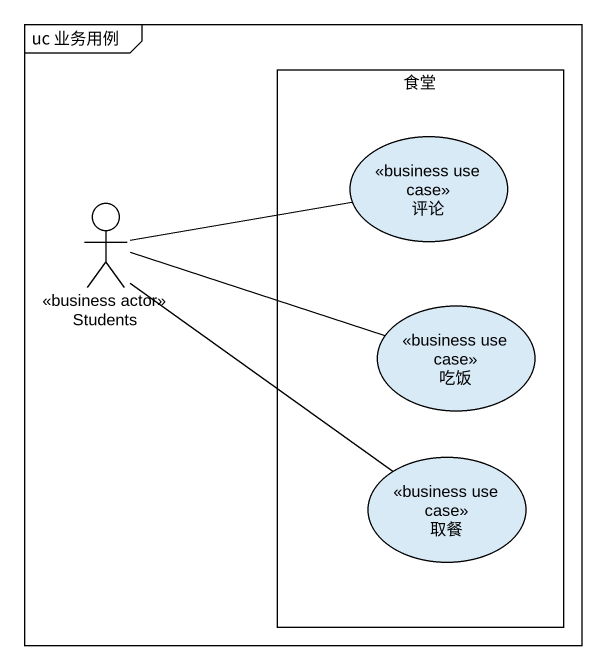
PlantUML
@startuml
mainframe uc 业务用例
rectangle 食堂 {
  usecase 评论 <<business use case>>
  usecase 吃饭 <<business use case>>
  usecase 取餐 <<business use case>>
}
actor Students <<business actor>>
Students -right- 评论
Students -right- 吃饭
Students -right- 取餐
@enduml
